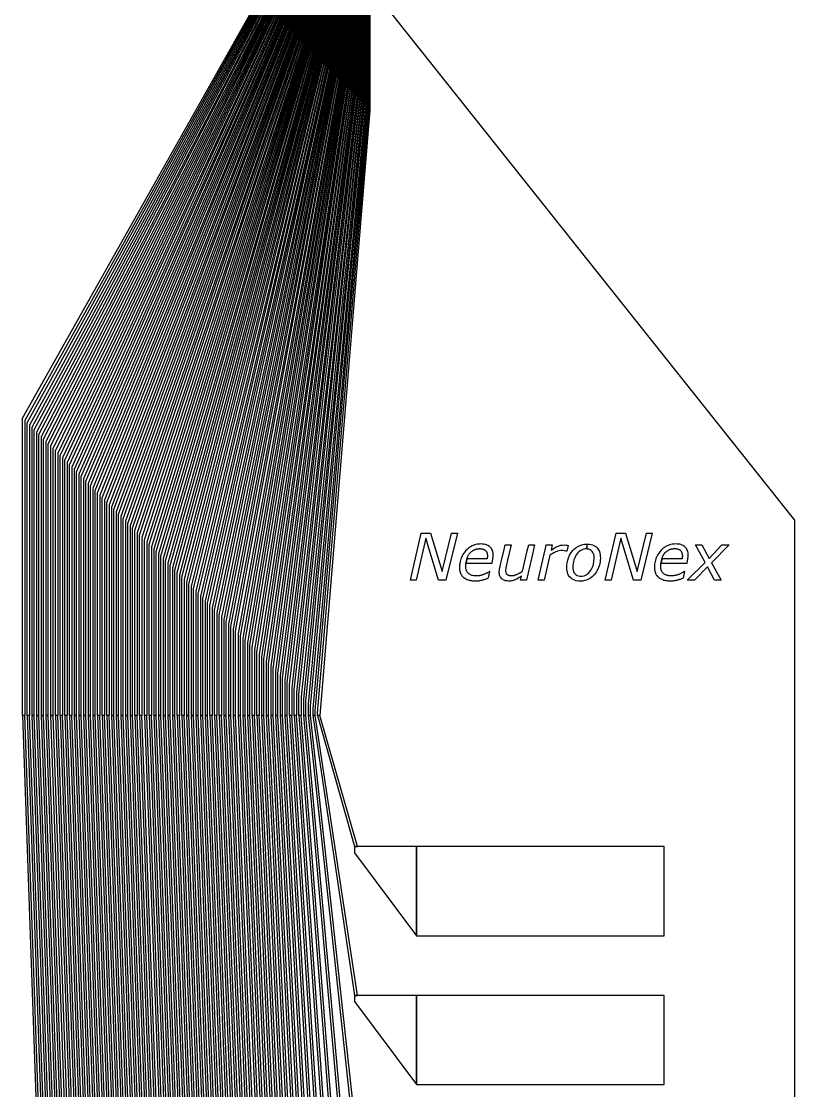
# Model space of a CAD drawing. Header units: inches. Extents: x 106592 to 209533, y 57057 to 74911.
# Drawn here: x 144406 to 144935, y 63372 to 64103 of the extents above; entities that cross this region are included whole.
import ezdxf

# ---------------------------------------------------------------- set-up
doc = ezdxf.new("R2010")
doc.units = ezdxf.units.IN
doc.header["$MEASUREMENT"] = 0
for name, color, linetype in [('metal', 221, 'Continuous'), ('nitride window', 40, 'Continuous'), ('profile', 140, 'Continuous')]:
    doc.layers.add(name, color=color, linetype=linetype)

msp = doc.modelspace()

# ---------------------------------------------------------------- linework, layer by layer
at = {"layer": 'metal'}
for points in [[(144408.72, 63628.41), (144407.12, 63628.41), (144407.12, 63831.61), (144568.22, 64118.14), (144568.82, 64118.14), (144568.82, 64117.54), (144408.72, 63830.01), (144408.72, 63628.41)], [(144411.92, 63628.41), (144410.32, 63628.41), (144410.32, 63678.41), (144410.32, 63828.41), (144569.42, 64116.94), (144569.42, 64118.14), (144570.02, 64118.14), (144570.02, 64116.34), (144411.92, 63826.81), (144411.92, 63628.41)], [(144571.22, 64118.14), (144570.62, 64118.14), (144570.62, 64115.74), (144413.52, 63825.21), (144413.52, 63628.41), (144415.12, 63628.41), (144415.12, 63823.61), (144571.22, 64115.14), (144571.22, 64118.14)], [(144572.42, 64118.14), (144571.82, 64118.14), (144571.82, 64114.54), (144416.72, 63822.01), (144416.72, 63628.41), (144418.32, 63628.41), (144418.32, 63820.41), (144572.42, 64113.94), (144572.42, 64118.14)], [(144573.62, 64118.14), (144573.02, 64118.14), (144573.02, 64113.34), (144419.92, 63818.81), (144419.92, 63628.41), (144421.52, 63628.41), (144421.52, 63817.21), (144573.62, 64112.74), (144573.62, 64118.14)], [(144574.82, 64118.14), (144574.22, 64118.14), (144574.22, 64112.14), (144423.12, 63815.61), (144423.12, 63628.41), (144424.72, 63628.41), (144424.72, 63814.01), (144574.82, 64111.54), (144574.82, 64118.14)], [(144576.02, 64118.14), (144575.42, 64118.14), (144575.42, 64110.94), (144426.32, 63812.41), (144426.32, 63628.41), (144427.92, 63628.41), (144427.92, 63810.81), (144576.02, 64110.34), (144576.02, 64118.14)], [(144431.12, 63628.41), (144429.52, 63628.41), (144429.52, 63809.21), (144576.62, 64109.74), (144576.62, 64118.14), (144577.22, 64118.14), (144577.22, 64109.14), (144431.12, 63807.61)], [(144434.32, 63628.41), (144432.72, 63628.41), (144432.72, 63806.01), (144577.82, 64108.54), (144577.82, 64118.14), (144578.42, 64118.14), (144578.42, 64107.94), (144434.32, 63804.41)], [(144437.52, 63628.41), (144435.92, 63628.41), (144435.92, 63802.81), (144579.02, 64107.34), (144579.02, 64118.14), (144579.62, 64118.14), (144579.62, 64106.74), (144437.52, 63801.21)], [(144440.72, 63628.41), (144439.12, 63628.41), (144439.12, 63678.41), (144439.12, 63799.61), (144580.22, 64106.14), (144580.22, 64118.14), (144580.82, 64118.14), (144580.82, 64105.54), (144440.72, 63798.01), (144440.72, 63628.41)], [(144582.02, 64118.14), (144581.42, 64118.14), (144581.42, 64104.94), (144442.32, 63796.41), (144442.32, 63628.41), (144443.92, 63628.41), (144443.92, 63794.81), (144582.02, 64104.34), (144582.02, 64118.14)], [(144583.22, 64118.14), (144582.62, 64118.14), (144582.62, 64103.74), (144445.52, 63793.21), (144445.52, 63628.41), (144447.12, 63628.41), (144447.12, 63791.61), (144583.22, 64103.14), (144583.22, 64118.14)], [(144584.42, 64118.14), (144583.82, 64118.14), (144583.82, 64102.54), (144448.72, 63790.01), (144448.72, 63628.41), (144450.32, 63628.41), (144450.32, 63788.41), (144584.42, 64101.94), (144584.42, 64118.14)], [(144585.62, 64118.14), (144585.02, 64118.14), (144585.02, 64101.34), (144451.92, 63786.81), (144451.92, 63628.41), (144453.52, 63628.41), (144453.52, 63785.21), (144585.62, 64100.74), (144585.62, 64118.14)], [(144586.82, 64118.14), (144586.22, 64118.14), (144586.22, 64100.14), (144455.12, 63783.61), (144455.12, 63628.41), (144456.72, 63628.41), (144456.72, 63782.01), (144586.82, 64099.54), (144586.82, 64118.14)], [(144459.92, 63628.41), (144458.32, 63628.41), (144458.32, 63780.41), (144587.42, 64098.94), (144587.42, 64118.14), (144588.02, 64118.14), (144588.02, 64098.34), (144459.92, 63778.81)], [(144463.12, 63628.41), (144461.52, 63628.41), (144461.52, 63777.21), (144588.62, 64097.74), (144588.62, 64118.14), (144589.22, 64118.14), (144589.22, 64097.14), (144463.12, 63775.61)], [(144466.32, 63628.41), (144464.72, 63628.41), (144464.72, 63678.41), (144464.72, 63774.01), (144589.82, 64096.54), (144589.82, 64118.14), (144590.42, 64118.14), (144590.42, 64095.94), (144466.32, 63772.41), (144466.32, 63628.41)], [(144591.62, 64118.14), (144591.02, 64118.14), (144591.02, 64095.34), (144467.92, 63770.81), (144467.92, 63628.41), (144469.52, 63628.41), (144469.52, 63769.21), (144591.62, 64094.74), (144591.62, 64118.14)], [(144592.82, 64118.14), (144592.22, 64118.14), (144592.22, 64094.14), (144471.12, 63767.61), (144471.12, 63628.41), (144472.72, 63628.41), (144472.72, 63766.01), (144592.82, 64093.54), (144592.82, 64118.14)], [(144594.02, 64118.14), (144593.42, 64118.14), (144593.42, 64092.94), (144474.32, 63764.41), (144474.32, 63628.41), (144475.92, 63628.41), (144475.92, 63762.81), (144594.02, 64092.34), (144594.02, 64118.14)], [(144595.22, 64118.14), (144594.62, 64118.14), (144594.62, 64091.74), (144477.52, 63761.21), (144477.52, 63628.41), (144479.12, 63628.41), (144479.12, 63759.61), (144595.22, 64091.14), (144595.22, 64118.14)], [(144596.42, 64118.14), (144595.82, 64118.14), (144595.82, 64090.54), (144480.72, 63758.01), (144480.72, 63628.41), (144482.32, 63628.41), (144482.32, 63756.41), (144596.42, 64089.94), (144596.42, 64118.14)], [(144485.52, 63628.41), (144483.92, 63628.41), (144483.92, 63754.81), (144597.02, 64089.34), (144597.02, 64118.14), (144597.62, 64118.14), (144597.62, 64088.74), (144485.52, 63753.21)], [(144488.72, 63628.41), (144487.12, 63628.41), (144487.12, 63751.61), (144598.22, 64088.14), (144598.22, 64118.14), (144598.82, 64118.14), (144598.82, 64087.54), (144488.72, 63750.01)], [(144491.92, 63628.41), (144490.32, 63628.41), (144490.32, 63748.41), (144599.42, 64086.94), (144599.42, 64118.14), (144600.02, 64118.14), (144600.02, 64086.34), (144491.92, 63746.81)], [(144495.12, 63628.41), (144493.52, 63628.41), (144493.52, 63678.41), (144493.52, 63745.21), (144600.62, 64085.74), (144600.62, 64118.14), (144601.22, 64118.14), (144601.22, 64085.14), (144495.12, 63743.61), (144495.12, 63628.41)], [(144602.42, 64118.14), (144601.82, 64118.14), (144601.82, 64084.54), (144496.72, 63742.01), (144496.72, 63628.41), (144498.32, 63628.41), (144498.32, 63740.41), (144602.42, 64083.94), (144602.42, 64118.14)], [(144603.62, 64118.14), (144603.02, 64118.14), (144603.02, 64083.34), (144499.92, 63738.81), (144499.92, 63628.41), (144501.52, 63628.41), (144501.52, 63737.21), (144603.62, 64082.74), (144603.62, 64118.14)], [(144604.82, 64118.14), (144604.22, 64118.14), (144604.22, 64082.14), (144503.12, 63735.61), (144503.12, 63628.41), (144504.72, 63628.41), (144504.72, 63734.01), (144604.82, 64081.54), (144604.82, 64118.14)], [(144606.02, 64118.14), (144605.42, 64118.14), (144605.42, 64080.94), (144506.32, 63732.41), (144506.32, 63628.41), (144507.92, 63628.41), (144507.92, 63730.81), (144606.02, 64080.34), (144606.02, 64118.14)], [(144607.22, 64118.14), (144606.62, 64118.14), (144606.62, 64079.74), (144509.52, 63729.21), (144509.52, 63628.41), (144511.12, 63628.41), (144511.12, 63727.61), (144607.22, 64079.14), (144607.22, 64118.14)], [(144514.32, 63628.41), (144512.72, 63628.41), (144512.72, 63726.01), (144607.82, 64078.54), (144607.82, 64118.14), (144608.42, 64118.14), (144608.42, 64077.94), (144514.32, 63724.41)], [(144517.52, 63628.41), (144515.92, 63628.41), (144515.92, 63722.81), (144609.02, 64077.34), (144609.02, 64118.14), (144609.62, 64118.14), (144609.62, 64076.74), (144517.52, 63721.21)], [(144610.82, 64118.14), (144610.22, 64118.14), (144610.22, 64076.14), (144519.12, 63719.61), (144519.12, 63628.41), (144520.72, 63628.41), (144520.72, 63718.01), (144610.82, 64075.54), (144610.82, 64118.14)], [(144612.02, 64118.14), (144611.42, 64118.14), (144611.42, 64074.94), (144522.32, 63716.41), (144522.32, 63628.41), (144523.92, 63628.41), (144523.92, 63714.81), (144612.02, 64074.34), (144612.02, 64118.14)], [(144613.22, 64118.14), (144612.62, 64118.14), (144612.62, 64073.74), (144525.52, 63713.21), (144525.52, 63628.41), (144527.12, 63628.41), (144527.12, 63711.61), (144613.22, 64073.14), (144613.22, 64118.14)], [(144614.42, 64118.14), (144613.82, 64118.14), (144613.82, 64072.54), (144528.72, 63710.01), (144528.72, 63628.41), (144530.32, 63628.41), (144530.32, 63708.41), (144614.42, 64071.94), (144614.42, 64118.14)], [(144615.62, 64118.14), (144615.02, 64118.14), (144615.02, 64071.34), (144531.92, 63706.81), (144531.92, 63628.41), (144533.52, 63628.41), (144533.52, 63705.21), (144615.62, 64070.74), (144615.62, 64118.14)], [(144536.72, 63628.41), (144535.12, 63628.41), (144535.12, 63703.61), (144616.22, 64070.14), (144616.22, 64118.14), (144616.82, 64118.14), (144616.82, 64069.54), (144536.72, 63702.01)], [(144539.92, 63628.41), (144538.32, 63628.41), (144538.32, 63700.41), (144617.42, 64068.94), (144617.42, 64118.14), (144618.02, 64118.14), (144618.02, 64068.34), (144539.92, 63698.81)], [(144543.12, 63628.41), (144541.52, 63628.41), (144541.52, 63697.21), (144618.62, 64067.74), (144618.62, 64118.14), (144619.22, 64118.14), (144619.22, 64067.14), (144543.12, 63695.61)], [(144544.72, 63628.41), (144546.32, 63628.41), (144546.32, 63692.41), (144620.42, 64065.94), (144620.42, 64118.14), (144619.82, 64118.14), (144619.82, 64066.54), (144544.72, 63694.01), (144544.72, 63628.41)], [(144621.62, 64118.14), (144621.02, 64118.14), (144621.02, 64065.34), (144547.92, 63690.81), (144547.92, 63628.41), (144549.52, 63628.41), (144549.52, 63689.21), (144621.62, 64064.74), (144621.62, 64118.14)], [(144622.82, 64118.14), (144622.22, 64118.14), (144622.22, 64064.14), (144551.12, 63687.61), (144551.12, 63628.41), (144552.72, 63628.41), (144552.72, 63686.01), (144622.82, 64063.54), (144622.82, 64118.14)], [(144624.02, 64118.14), (144623.42, 64118.14), (144623.42, 64062.94), (144554.32, 63684.41), (144554.32, 63628.41), (144555.92, 63628.41), (144555.92, 63682.81), (144624.02, 64062.34), (144624.02, 64118.14)], [(144625.22, 64118.14), (144624.62, 64118.14), (144624.62, 64061.74), (144557.52, 63681.21), (144557.52, 63628.41), (144559.12, 63628.41), (144559.12, 63679.61), (144625.22, 64061.14), (144625.22, 64118.14)], [(144626.42, 64118.14), (144625.82, 64118.14), (144625.82, 64060.54), (144560.72, 63678.01), (144560.72, 63628.41), (144562.32, 63628.41), (144562.32, 63676.41), (144626.42, 64059.94), (144626.42, 64118.14)], [(144565.52, 63628.41), (144563.92, 63628.41), (144563.92, 63674.81), (144627.02, 64059.34), (144627.02, 64118.14), (144627.62, 64118.14), (144627.62, 64058.74), (144565.52, 63673.21)], [(144568.72, 63628.41), (144567.12, 63628.41), (144567.12, 63671.61), (144628.22, 64058.14), (144628.22, 64118.14), (144628.82, 64118.14), (144628.82, 64057.54), (144568.72, 63670.01)], [(144570.32, 63628.41), (144571.92, 63628.41), (144571.92, 63666.81), (144630.02, 64056.34), (144630.02, 64118.14), (144629.42, 64118.14), (144629.42, 64056.94), (144570.32, 63668.41), (144570.32, 63628.41)], [(144631.22, 64118.14), (144630.62, 64118.14), (144630.62, 64055.74), (144573.52, 63665.21), (144573.52, 63628.41), (144575.12, 63628.41), (144575.12, 63663.61), (144631.22, 64055.14), (144631.22, 64118.14)], [(144632.42, 64118.14), (144631.82, 64118.14), (144631.82, 64054.54), (144576.72, 63662.01), (144576.72, 63628.41), (144578.32, 63628.41), (144578.32, 63660.41), (144632.42, 64053.94), (144632.42, 64118.14)], [(144633.62, 64118.14), (144633.02, 64118.14), (144633.02, 64053.34), (144579.92, 63658.81), (144579.92, 63628.41), (144581.52, 63628.41), (144581.52, 63657.21), (144633.62, 64052.74), (144633.62, 64118.14)], [(144634.82, 64118.14), (144634.22, 64118.14), (144634.22, 64052.14), (144583.12, 63655.61), (144583.12, 63628.41), (144584.72, 63628.41), (144584.72, 63654.01), (144634.82, 64051.54), (144634.82, 64118.14)], [(144636.02, 64118.14), (144635.42, 64118.14), (144635.42, 64050.94), (144586.32, 63652.41), (144586.32, 63628.41), (144587.92, 63628.41), (144587.92, 63650.81), (144636.02, 64050.34), (144636.02, 64118.14)], [(144591.12, 63628.41), (144589.52, 63628.41), (144589.52, 63649.21), (144636.62, 64049.74), (144636.62, 64118.14), (144637.22, 64118.14), (144637.22, 64049.14), (144591.12, 63647.61)], [(144594.32, 63628.41), (144592.72, 63628.41), (144592.72, 63646.01), (144637.82, 64048.54), (144637.82, 64118.14), (144638.42, 64118.14), (144638.42, 64047.94), (144594.32, 63644.41)], [(144597.52, 63628.41), (144595.92, 63628.41), (144595.92, 63642.81), (144639.02, 64047.34), (144639.02, 64118.14), (144639.62, 64118.14), (144639.62, 64046.74), (144597.52, 63641.21)], [(144599.12, 63628.41), (144600.72, 63628.41), (144600.72, 63638.01), (144640.82, 64045.54), (144640.82, 64118.14), (144640.22, 64118.14), (144640.22, 64046.14), (144599.12, 63639.61), (144599.12, 63628.41)], [(144642.02, 64118.14), (144641.42, 64118.14), (144641.42, 64044.94), (144602.32, 63636.41), (144602.32, 63628.41), (144603.92, 63628.41), (144603.92, 63634.81), (144642.02, 64044.34), (144642.02, 64118.14)], [(144605.52, 63628.41), (144607.12, 63628.41), (144607.12, 63631.61), (144643.22, 64043.14), (144643.22, 64118.14), (144642.62, 64118.14), (144642.62, 64043.74), (144605.52, 63633.21), (144605.52, 63628.41)], [(144610.32, 63628.41), (144608.72, 63628.41), (144608.72, 63630.01), (144643.82, 64042.54), (144643.82, 64118.14), (144644.42, 64118.14), (144644.42, 64041.94), (144610.32, 63628.41)], [(144672.09, 63720.89), (144679.48, 63752.88), (144685.89, 63752.88), (144693.76, 63726.75), (144700.14, 63752.87), (144704.18, 63752.87), (144696.4, 63720.89), (144691.36, 63720.89), (144682.67, 63749.5), (144676.1, 63720.87)], [(144805.28, 63720.92), (144812.68, 63752.92), (144819.08, 63752.92), (144826.95, 63726.79), (144833.34, 63752.91), (144837.38, 63752.91), (144829.6, 63720.92), (144824.56, 63720.92), (144815.86, 63749.54), (144809.29, 63720.91)], [(144710.14, 63732.52), (144727.94, 63732.53), (144728.22, 63733.82), (144728.48, 63735.34), (144728.69, 63737.07), (144728.72, 63738.1), (144728.63, 63739.28), (144728.35, 63740.64), (144727.81, 63741.85), (144727.48, 63742.41), (144727.12, 63742.9), (144726.66, 63743.39), (144726.12, 63743.85), (144725.56, 63744.26), (144725.21, 63744.49), (144724.63, 63744.75), (144723.69, 63745.11), (144722.92, 63745.29), (144722.06, 63745.44), (144721.1, 63745.52), (144720.15, 63745.56), (144719.24, 63745.52), (144718.55, 63745.45), (144717.74, 63745.35), (144716.83, 63745.15), (144715.95, 63744.9), (144715.1, 63744.59), (144714.28, 63744.24), (144713.28, 63743.71), (144712.54, 63743.22), (144711.7, 63742.6), (144710.87, 63741.87), (144710.07, 63741.05), (144709.34, 63740.22), (144708.57, 63739.24), (144708.02, 63738.37), (144707.52, 63737.49), (144707.04, 63736.44), (144706.63, 63735.48), (144706.31, 63734.48), (144706.07, 63733.52), (144705.9, 63732.56), (144705.79, 63731.83), (144705.72, 63731.06), (144705.67, 63730.26), (144705.66, 63729.8), (144705.66, 63729.21), (144705.69, 63728.58), (144705.75, 63727.92), (144705.83, 63727.43), (144705.93, 63726.89), (144706.08, 63726.36), (144706.32, 63725.67), (144706.63, 63725.01), (144706.92, 63724.48), (144707.18, 63724.09), (144707.31, 63723.89), (144707.8, 63723.33), (144708.16, 63722.98), (144708.58, 63722.61), (144709.2, 63722.14), (144709.94, 63721.71), (144710.62, 63721.38), (144711, 63721.22), (144711.75, 63720.97), (144711.95, 63720.9), (144712.62, 63720.73), (144713.1, 63720.6), (144713.82, 63720.5), (144714.47, 63720.43), (144715.17, 63720.35), (144715.67, 63720.35), (144716.12, 63720.34), (144716.59, 63720.32), (144717.08, 63720.33), (144717.71, 63720.36), (144718.27, 63720.4), (144718.86, 63720.48), (144719.34, 63720.55), (144719.87, 63720.66), (144720.44, 63720.77), (144720.91, 63720.89), (144721.33, 63720.98), (144721.76, 63721.08), (144722.2, 63721.21), (144722.64, 63721.35), (144723.05, 63721.47), (144723.43, 63721.6), (144724.04, 63721.84), (144724.61, 63722.03), (144725.54, 63722.37), (144726.41, 63726.71), (144726.17, 63726.71), (144725.7, 63726.41), (144725.1, 63726.05), (144724.49, 63725.72), (144724.09, 63725.53), (144723.62, 63725.31), (144723.18, 63725.11), (144722.74, 63724.93), (144722.33, 63724.77), (144721.87, 63724.6), (144721.41, 63724.45), (144721.06, 63724.33), (144720.65, 63724.21), (144720.14, 63724.08), (144719.61, 63723.97), (144719.24, 63723.89), (144718.77, 63723.82), (144718.26, 63723.77), (144717.83, 63723.73), (144717.26, 63723.7), (144716.73, 63723.71), (144716.3, 63723.73), (144715.88, 63723.76), (144715.35, 63723.82), (144714.83, 63723.92), (144714.48, 63724), (144714.01, 63724.14), (144713.54, 63724.31), (144713.16, 63724.48), (144712.84, 63724.65), (144712.5, 63724.86), (144712.14, 63725.11), (144711.86, 63725.35), (144711.55, 63725.64), (144711.41, 63725.79), (144711.18, 63726.07), (144710.96, 63726.37), (144710.69, 63726.8), (144710.61, 63726.93), (144710.46, 63727.25), (144710.36, 63727.52), (144710.27, 63727.8), (144710.16, 63728.06), (144710.04, 63728.64), (144709.94, 63729.44), (144709.92, 63730.18), (144709.91, 63730.9), (144709.99, 63731.68), (144710.09, 63732.3), (144710.12, 63732.48), (144710.13, 63732.52), (144710.72, 63735.5), (144710.81, 63735.78), (144710.91, 63736.1), (144711.02, 63736.41), (144711.19, 63736.85), (144711.34, 63737.16), (144711.5, 63737.5), (144711.65, 63737.79), (144711.83, 63738.08), (144711.94, 63738.27), (144712.08, 63738.47), (144712.34, 63738.84), (144712.46, 63738.99), (144712.72, 63739.29), (144712.86, 63739.47), (144713.24, 63739.84), (144713.42, 63740.02), (144713.7, 63740.26), (144713.95, 63740.48), (144714.21, 63740.67), (144714.51, 63740.89), (144714.71, 63741.02), (144714.97, 63741.17), (144715.16, 63741.29), (144715.3, 63741.37), (144715.56, 63741.5), (144715.8, 63741.61), (144716.02, 63741.71), (144716.27, 63741.8), (144716.5, 63741.9), (144716.71, 63741.96), (144717, 63742.05), (144717.2, 63742.1), (144717.54, 63742.18), (144717.74, 63742.21), (144717.94, 63742.26), (144718.21, 63742.29), (144718.51, 63742.33), (144718.68, 63742.34), (144719.02, 63742.35), (144719.37, 63742.37), (144719.55, 63742.37), (144719.73, 63742.37), (144720, 63742.36), (144720.2, 63742.34), (144720.41, 63742.32), (144720.59, 63742.3), (144720.74, 63742.28), (144720.98, 63742.24), (144721.27, 63742.19), (144721.5, 63742.13), (144721.77, 63742.06), (144721.86, 63742.03), (144721.99, 63741.98), (144722.14, 63741.92), (144722.28, 63741.87), (144722.41, 63741.81), (144722.54, 63741.74), (144722.66, 63741.68), (144722.73, 63741.64), (144722.84, 63741.57), (144722.95, 63741.5), (144723.05, 63741.43), (144723.14, 63741.37), (144723.22, 63741.29), (144723.32, 63741.2), (144723.45, 63741.09), (144723.54, 63740.98), (144723.64, 63740.87), (144723.83, 63740.63), (144723.99, 63740.39), (144724.13, 63740.15), (144724.25, 63739.92), (144724.34, 63739.68), (144724.4, 63739.55), (144724.48, 63739.28), (144724.54, 63739.07), (144724.59, 63738.81), (144724.64, 63738.58), (144724.69, 63738.13), (144724.7, 63737.84), (144724.71, 63737.51), (144724.71, 63737.09), (144724.69, 63736.8), (144724.67, 63736.52), (144724.64, 63736.23), (144724.6, 63735.96), (144724.56, 63735.68), (144724.52, 63735.5), (144710.82, 63735.5), (144710.74, 63735.5)], [(144736.78, 63744.89), (144740.85, 63744.89), (144738.46, 63734.6), (144737.67, 63731.22), (144737.46, 63730.27), (144737.35, 63729.56), (144737.24, 63728.91), (144737.13, 63727.86), (144737.15, 63726.97), (144737.29, 63726.14), (144737.53, 63725.55), (144737.87, 63725.05), (144738.15, 63724.75), (144738.32, 63724.62), (144738.54, 63724.49), (144738.71, 63724.38), (144738.95, 63724.27), (144739.25, 63724.17), (144739.55, 63724.09), (144739.75, 63724.04), (144739.99, 63724.01), (144740.3, 63723.97), (144740.54, 63723.95), (144740.82, 63723.94), (144741.09, 63723.93), (144741.39, 63723.93), (144741.63, 63723.94), (144741.96, 63723.97), (144742.23, 63724), (144742.53, 63724.05), (144742.9, 63724.13), (144743.19, 63724.21), (144743.44, 63724.27), (144743.73, 63724.37), (144744.02, 63724.47), (144744.4, 63724.62), (144744.78, 63724.78), (144745.23, 63724.98), (144745.65, 63725.18), (144745.98, 63725.34), (144746.28, 63725.49), (144746.49, 63725.61), (144746.72, 63725.74), (144747, 63725.88), (144747.3, 63726.06), (144747.51, 63726.18), (144747.73, 63726.31), (144747.94, 63726.44), (144748.24, 63726.63), (144748.44, 63726.77), (144748.59, 63726.85), (144748.71, 63726.95), (144748.76, 63726.98), (144750.1, 63732.81), (144751.97, 63740.82), (144752.91, 63744.88), (144756.99, 63744.89), (144755.54, 63738.66), (144754.36, 63733.58), (144753.73, 63730.89), (144751.41, 63720.88), (144747.32, 63720.89), (144747.95, 63723.53), (144747.37, 63723.15), (144746.5, 63722.59), (144745.57, 63722.06), (144744.75, 63721.62), (144743.98, 63721.24), (144743.19, 63720.92), (144742.34, 63720.61), (144741.71, 63720.46), (144741.13, 63720.34), (144740.47, 63720.26), (144739.68, 63720.21), (144739.03, 63720.22), (144738.33, 63720.28), (144737.76, 63720.34), (144737.07, 63720.46), (144736.65, 63720.6), (144736.1, 63720.8), (144735.58, 63721.05), (144735.24, 63721.26), (144734.9, 63721.47), (144734.55, 63721.75), (144734.22, 63722.08), (144733.81, 63722.6), (144733.5, 63723.09), (144733.23, 63723.68), (144733.02, 63724.3), (144732.88, 63725), (144732.81, 63725.61), (144732.79, 63726.25), (144732.8, 63726.85), (144732.88, 63727.7), (144733.06, 63728.74), (144733.15, 63729.33), (144733.33, 63730.04), (144733.68, 63731.57), (144734.32, 63734.34), (144736.06, 63741.87), (144736.77, 63744.88), (144736.77, 63744.89)], [(144764.92, 63744.9), (144769.03, 63744.87), (144768.22, 63741.32), (144769.34, 63742.1), (144770.61, 63742.9), (144772.03, 63743.64), (144773.48, 63744.24), (144774.91, 63744.66), (144776.09, 63744.83), (144777.24, 63744.88), (144778.36, 63744.84), (144779.26, 63744.71), (144779.87, 63744.61), (144778.93, 63740.57), (144778.65, 63740.59), (144778.08, 63740.75), (144777.05, 63740.92), (144775.98, 63741.01), (144774.98, 63741.04), (144773.86, 63740.89), (144772.66, 63740.64), (144771.02, 63740.02), (144770, 63739.48), (144768.95, 63738.91), (144768.04, 63738.3), (144767.42, 63737.9), (144763.53, 63720.88), (144759.4, 63720.89), (144762.59, 63734.77), (144764.36, 63742.48)], [(144792.8, 63745.54), (144794.31, 63745.47), (144795.64, 63745.25), (144796.63, 63744.97), (144797.69, 63744.52), (144798.98, 63743.65), (144799.77, 63742.84), (144800.66, 63741.67), (144801.28, 63740.32), (144801.57, 63739.3), (144801.79, 63738.18), (144801.86, 63737.13), (144801.88, 63735.87), (144801.81, 63734.31), (144801.67, 63733.32), (144801.45, 63732.18), (144801.22, 63731.17), (144801.06, 63730.64), (144800.7, 63729.59), (144800.37, 63728.78), (144800.03, 63728.02), (144799.51, 63727.08), (144799.25, 63726.64), (144798.51, 63725.54), (144797.64, 63724.49), (144796.56, 63723.38), (144795.18, 63722.3), (144793.81, 63721.52), (144792.34, 63720.89), (144791.05, 63720.54), (144789.71, 63720.27), (144788.05, 63720.2), (144786.97, 63720.26), (144785.31, 63720.46), (144784.23, 63720.79), (144783.29, 63721.19), (144782.43, 63721.73), (144781.66, 63722.35), (144780.83, 63723.15), (144780.19, 63724.11), (144779.73, 63725.09), (144779.39, 63725.98), (144779.11, 63727.19), (144778.98, 63728.45), (144778.92, 63729.87), (144778.98, 63730.85), (144779.13, 63732.61), (144779.56, 63734.44), (144780.11, 63736.16), (144780.9, 63738.02), (144782.03, 63739.8), (144783.08, 63741.22), (144784.17, 63742.3), (144785.41, 63743.26), (144786.85, 63744.12), (144788.47, 63744.79), (144789.96, 63745.24), (144791.14, 63745.44), (144792.03, 63745.52), (144792.72, 63745.55), (144792.68, 63742.14), (144791.72, 63742.14), (144790.68, 63742.02), (144789.9, 63741.82), (144788.97, 63741.43), (144788.01, 63740.83), (144787.07, 63740.11), (144786.24, 63739.19), (144785.39, 63738.05), (144784.93, 63737.24), (144784.38, 63736.07), (144783.82, 63734.71), (144783.53, 63733.44), (144783.33, 63732.19), (144783.17, 63730.85), (144783.16, 63728.98), (144783.3, 63727.57), (144783.85, 63726.11), (144784.44, 63725.3), (144785.15, 63724.61), (144786.01, 63724.1), (144786.95, 63723.75), (144788.16, 63723.58), (144789.46, 63723.6), (144790.92, 63723.9), (144792.15, 63724.44), (144793.53, 63725.35), (144795.04, 63727.03), (144795.85, 63728.36), (144796.49, 63729.79), (144797.13, 63731.61), (144797.5, 63733.78), (144797.55, 63735.44), (144797.58, 63737.06), (144797.33, 63738.47), (144796.79, 63739.73), (144796.27, 63740.54), (144795.71, 63741.09), (144795, 63741.56), (144793.95, 63741.97), (144793.06, 63742.12), (144792.74, 63742.14)], [(144843.34, 63732.56), (144861.14, 63732.56), (144861.41, 63733.86), (144861.68, 63735.37), (144861.89, 63737.1), (144861.92, 63738.14), (144861.82, 63739.31), (144861.55, 63740.67), (144861.01, 63741.89), (144860.68, 63742.44), (144860.32, 63742.93), (144859.86, 63743.42), (144859.31, 63743.89), (144858.76, 63744.3), (144858.4, 63744.52), (144857.82, 63744.78), (144856.88, 63745.14), (144856.12, 63745.33), (144855.26, 63745.47), (144854.29, 63745.55), (144853.34, 63745.59), (144852.43, 63745.55), (144851.74, 63745.48), (144850.94, 63745.38), (144850.03, 63745.18), (144849.14, 63744.93), (144848.3, 63744.63), (144847.48, 63744.27), (144846.47, 63743.74), (144845.73, 63743.25), (144844.9, 63742.63), (144844.07, 63741.91), (144843.26, 63741.09), (144842.54, 63740.26), (144841.77, 63739.28), (144841.21, 63738.41), (144840.71, 63737.52), (144840.24, 63736.48), (144839.83, 63735.51), (144839.51, 63734.52), (144839.27, 63733.55), (144839.1, 63732.59), (144838.99, 63731.87), (144838.91, 63731.1), (144838.86, 63730.29), (144838.86, 63729.83), (144838.86, 63729.24), (144838.88, 63728.61), (144838.95, 63727.95), (144839.03, 63727.46), (144839.13, 63726.92), (144839.27, 63726.39), (144839.52, 63725.7), (144839.83, 63725.04), (144840.12, 63724.51), (144840.38, 63724.13), (144840.51, 63723.92), (144840.99, 63723.36), (144841.35, 63723.01), (144841.77, 63722.64), (144842.4, 63722.17), (144843.14, 63721.75), (144843.81, 63721.41), (144844.2, 63721.25), (144844.94, 63721), (144845.14, 63720.94), (144845.82, 63720.76), (144846.29, 63720.63), (144847.01, 63720.53), (144847.66, 63720.46), (144848.37, 63720.38), (144848.86, 63720.39), (144849.32, 63720.38), (144849.79, 63720.36), (144850.27, 63720.37), (144850.9, 63720.4), (144851.47, 63720.43), (144852.05, 63720.51), (144852.54, 63720.59), (144853.07, 63720.7), (144853.64, 63720.81), (144854.1, 63720.92), (144854.53, 63721.01), (144854.95, 63721.11), (144855.39, 63721.25), (144855.84, 63721.38), (144856.25, 63721.51), (144856.63, 63721.63), (144857.23, 63721.87), (144857.81, 63722.06), (144858.74, 63722.4), (144859.61, 63726.74), (144859.37, 63726.74), (144858.9, 63726.44), (144858.3, 63726.09), (144857.69, 63725.75), (144857.29, 63725.56), (144856.82, 63725.34), (144856.37, 63725.15), (144855.94, 63724.97), (144855.53, 63724.81), (144855.06, 63724.64), (144854.6, 63724.48), (144854.26, 63724.37), (144853.85, 63724.25), (144853.33, 63724.11), (144852.81, 63724), (144852.43, 63723.93), (144851.96, 63723.86), (144851.46, 63723.8), (144851.03, 63723.76), (144850.46, 63723.74), (144849.92, 63723.75), (144849.5, 63723.76), (144849.07, 63723.8), (144848.55, 63723.85), (144848.03, 63723.95), (144847.67, 63724.04), (144847.21, 63724.17), (144846.74, 63724.34), (144846.36, 63724.52), (144846.03, 63724.68), (144845.69, 63724.89), (144845.33, 63725.14), (144845.06, 63725.38), (144844.75, 63725.68), (144844.6, 63725.83), (144844.38, 63726.11), (144844.15, 63726.41), (144843.89, 63726.83), (144843.81, 63726.97), (144843.65, 63727.29), (144843.55, 63727.55), (144843.46, 63727.83), (144843.36, 63728.1), (144843.23, 63728.67), (144843.13, 63729.47), (144843.12, 63730.21), (144843.11, 63730.94), (144843.19, 63731.72), (144843.29, 63732.34), (144843.32, 63732.51), (144843.33, 63732.56), (144843.92, 63735.53), (144844.01, 63735.82), (144844.1, 63736.13), (144844.22, 63736.44), (144844.39, 63736.88), (144844.54, 63737.2), (144844.7, 63737.54), (144844.85, 63737.82), (144845.02, 63738.11), (144845.13, 63738.31), (144845.28, 63738.51), (144845.53, 63738.88), (144845.65, 63739.02), (144845.92, 63739.33), (144846.05, 63739.51), (144846.44, 63739.88), (144846.61, 63740.06), (144846.89, 63740.3), (144847.14, 63740.51), (144847.4, 63740.7), (144847.71, 63740.92), (144847.91, 63741.05), (144848.16, 63741.21), (144848.35, 63741.33), (144848.49, 63741.4), (144848.75, 63741.53), (144849, 63741.65), (144849.21, 63741.74), (144849.47, 63741.84), (144849.69, 63741.93), (144849.9, 63741.99), (144850.2, 63742.08), (144850.4, 63742.14), (144850.74, 63742.21), (144850.94, 63742.25), (144851.14, 63742.29), (144851.4, 63742.32), (144851.71, 63742.36), (144851.87, 63742.37), (144852.22, 63742.39), (144852.56, 63742.4), (144852.75, 63742.4), (144852.93, 63742.4), (144853.19, 63742.39), (144853.39, 63742.37), (144853.61, 63742.35), (144853.79, 63742.34), (144853.94, 63742.32), (144854.17, 63742.27), (144854.46, 63742.22), (144854.7, 63742.16), (144854.97, 63742.09), (144855.06, 63742.06), (144855.19, 63742.01), (144855.34, 63741.96), (144855.47, 63741.91), (144855.6, 63741.84), (144855.73, 63741.77), (144855.86, 63741.72), (144855.93, 63741.68), (144856.03, 63741.61), (144856.14, 63741.53), (144856.25, 63741.46), (144856.33, 63741.4), (144856.41, 63741.33), (144856.52, 63741.24), (144856.64, 63741.12), (144856.74, 63741.01), (144856.84, 63740.9), (144857.03, 63740.66), (144857.19, 63740.43), (144857.32, 63740.19), (144857.44, 63739.96), (144857.53, 63739.71), (144857.6, 63739.58), (144857.67, 63739.31), (144857.73, 63739.1), (144857.79, 63738.84), (144857.83, 63738.61), (144857.89, 63738.16), (144857.9, 63737.88), (144857.91, 63737.54), (144857.9, 63737.12), (144857.88, 63736.83), (144857.87, 63736.55), (144857.83, 63736.27), (144857.79, 63735.99), (144857.75, 63735.71), (144857.71, 63735.53), (144844.02, 63735.53), (144843.93, 63735.53)], [(144866.89, 63744.89), (144871.32, 63744.88), (144876.15, 63735.74), (144884.9, 63744.87), (144889.79, 63744.87), (144877.76, 63732.78), (144884.35, 63720.88), (144879.85, 63720.88), (144875.04, 63730.05), (144866.25, 63720.88), (144861.31, 63720.86), (144873.43, 63732.99)], [(144408.72, 63628.41), (144407.12, 63628.41), (144633.86, 57137.68), (144635.98, 57137.68)], [(144411.92, 63628.41), (144410.32, 63628.41), (144633.86, 57239.29), (144635.98, 57239.29)], [(144415.12, 63628.41), (144413.52, 63628.41), (144633.86, 57340.89), (144635.98, 57340.89)], [(144633.86, 57442.5), (144635.98, 57442.5), (144418.32, 63628.41), (144416.72, 63628.41)], [(144421.52, 63628.41), (144419.92, 63628.41), (144633.86, 57544.1), (144635.98, 57544.1)], [(144633.86, 57645.7), (144635.98, 57645.7), (144424.72, 63628.41), (144423.12, 63628.41)], [(144633.86, 57747.31), (144635.98, 57747.31), (144427.92, 63628.41), (144426.32, 63628.41)], [(144431.12, 63628.41), (144429.52, 63628.41), (144633.86, 57848.91), (144635.98, 57848.91)], [(144434.32, 63628.41), (144432.72, 63628.41), (144633.86, 57950.52), (144635.98, 57950.52)], [(144437.52, 63628.41), (144435.92, 63628.41), (144633.86, 58052.12), (144635.98, 58052.12)], [(144440.72, 63628.41), (144439.12, 63628.41), (144633.86, 58153.72), (144635.98, 58153.72)], [(144633.86, 58255.33), (144635.98, 58255.33), (144443.92, 63628.41), (144442.32, 63628.41)], [(144447.12, 63628.41), (144445.52, 63628.41), (144633.86, 58356.93), (144635.98, 58356.93)], [(144633.86, 58458.54), (144635.98, 58458.54), (144450.32, 63628.41), (144448.72, 63628.41)], [(144633.86, 58560.14), (144635.98, 58560.14), (144453.52, 63628.41), (144451.92, 63628.41)], [(144456.72, 63628.41), (144455.12, 63628.41), (144633.86, 58661.74), (144635.98, 58661.74)], [(144459.92, 63628.41), (144458.32, 63628.41), (144633.86, 58763.35), (144635.98, 58763.35)], [(144463.12, 63628.41), (144461.52, 63628.41), (144633.86, 58864.95), (144635.98, 58864.95)], [(144466.32, 63628.41), (144464.72, 63628.41), (144633.86, 58966.56), (144635.98, 58966.56)], [(144633.86, 59068.16), (144635.98, 59068.16), (144469.52, 63628.41), (144467.92, 63628.41)], [(144472.72, 63628.41), (144471.12, 63628.41), (144633.86, 59169.76), (144635.98, 59169.76)], [(144633.86, 59271.37), (144635.98, 59271.37), (144475.92, 63628.41), (144474.32, 63628.41)], [(144633.86, 59372.97), (144635.98, 59372.97), (144479.12, 63628.41), (144477.52, 63628.41)], [(144482.32, 63628.41), (144480.72, 63628.41), (144633.86, 59474.58), (144635.98, 59474.58)], [(144485.52, 63628.41), (144483.92, 63628.41), (144633.86, 59576.18), (144635.98, 59576.18)], [(144488.72, 63628.41), (144487.12, 63628.41), (144633.86, 59677.78), (144635.98, 59677.78)], [(144491.92, 63628.41), (144490.32, 63628.41), (144633.86, 59779.39), (144635.98, 59779.39)], [(144633.86, 59880.99), (144635.98, 59880.99), (144495.12, 63628.41), (144493.52, 63628.41)], [(144498.32, 63628.41), (144496.72, 63628.41), (144633.86, 59982.6), (144635.98, 59982.6)], [(144633.86, 60084.2), (144635.98, 60084.2), (144501.52, 63628.41), (144499.92, 63628.41)], [(144633.86, 60185.8), (144635.98, 60185.8), (144504.72, 63628.41), (144503.12, 63628.41)], [(144507.92, 63628.41), (144506.32, 63628.41), (144633.86, 60287.41), (144635.98, 60287.41)], [(144511.12, 63628.41), (144509.52, 63628.41), (144633.86, 60389.01), (144635.98, 60389.01)], [(144514.32, 63628.41), (144512.72, 63628.41), (144633.86, 60490.62), (144635.98, 60490.62)], [(144517.52, 63628.41), (144515.92, 63628.41), (144633.86, 60592.22), (144635.98, 60592.22)], [(144633.86, 60693.82), (144635.98, 60693.82), (144520.72, 63628.41), (144519.12, 63628.41)], [(144523.92, 63628.41), (144522.32, 63628.41), (144633.86, 60795.43), (144635.98, 60795.43)], [(144633.86, 60897.03), (144635.98, 60897.03), (144527.12, 63628.41), (144525.52, 63628.41)], [(144633.86, 60998.64), (144635.98, 60998.64), (144530.32, 63628.41), (144528.72, 63628.41)], [(144533.52, 63628.41), (144531.92, 63628.41), (144633.86, 61100.24), (144635.98, 61100.24)], [(144536.72, 63628.41), (144535.12, 63628.41), (144633.86, 61201.84), (144635.98, 61201.84)], [(144539.92, 63628.41), (144538.32, 63628.41), (144633.86, 61303.45), (144635.98, 61303.45)], [(144543.12, 63628.41), (144541.52, 63628.41), (144633.86, 61405.05), (144635.98, 61405.05)], [(144633.86, 61506.66), (144635.98, 61506.66), (144546.32, 63628.41), (144544.72, 63628.41)], [(144549.52, 63628.41), (144547.92, 63628.41), (144633.86, 61608.26), (144635.98, 61608.26)], [(144633.86, 61709.86), (144635.98, 61709.86), (144552.72, 63628.41), (144551.12, 63628.41)], [(144633.86, 61811.47), (144635.98, 61811.47), (144555.92, 63628.41), (144554.32, 63628.41)], [(144559.12, 63628.41), (144557.52, 63628.41), (144633.86, 61913.07), (144635.98, 61913.07)], [(144562.32, 63628.41), (144560.72, 63628.41), (144633.86, 62014.68), (144635.98, 62014.68)], [(144565.52, 63628.41), (144563.92, 63628.41), (144633.86, 62116.28), (144635.98, 62116.28)], [(144568.72, 63628.41), (144567.12, 63628.41), (144633.86, 62217.88), (144635.98, 62217.88)], [(144633.86, 62319.49), (144635.98, 62319.49), (144571.92, 63628.41), (144570.32, 63628.41)], [(144575.12, 63628.41), (144573.52, 63628.41), (144633.86, 62421.09), (144635.98, 62421.09)], [(144633.86, 62522.7), (144635.98, 62522.7), (144578.32, 63628.41), (144576.72, 63628.41)], [(144633.86, 62624.3), (144635.98, 62624.3), (144581.52, 63628.41), (144579.92, 63628.41)], [(144584.72, 63628.41), (144583.12, 63628.41), (144633.86, 62725.9), (144635.98, 62725.9)], [(144587.92, 63628.41), (144586.32, 63628.41), (144633.86, 62827.51), (144635.98, 62827.51)], [(144591.12, 63628.41), (144589.52, 63628.41), (144633.86, 62929.11), (144635.98, 62929.11)], [(144594.32, 63628.41), (144592.72, 63628.41), (144633.86, 63030.72), (144635.98, 63030.72)], [(144633.86, 63132.32), (144635.98, 63132.32), (144597.52, 63628.41), (144595.92, 63628.41)], [(144600.72, 63628.41), (144599.12, 63628.41), (144633.86, 63233.92), (144635.98, 63233.92)], [(144633.86, 63335.53), (144635.98, 63335.53), (144603.92, 63628.41), (144602.32, 63628.41)], [(144633.86, 63437.13), (144635.98, 63437.13), (144607.12, 63628.41), (144605.52, 63628.41)], [(144610.32, 63628.41), (144608.72, 63628.41), (144633.86, 63538.74), (144635.98, 63538.74)], [(144676.19, 63477.77), (144676.19, 63538.74), (144633.86, 63538.74), (144633.86, 63534.5), (144676.19, 63477.77)], [(144845.53, 63538.74), (144676.19, 63538.74), (144676.19, 63477.77), (144845.53, 63477.77)], [(144676.19, 63376.17), (144676.19, 63437.13), (144633.86, 63437.13), (144633.86, 63432.9), (144676.19, 63376.17)], [(144845.53, 63437.13), (144676.19, 63437.13), (144676.19, 63376.17), (144845.53, 63376.17)]]:
    msp.add_lwpolyline(points, close=True, dxfattribs=at)
at = {"layer": 'nitride window'}
for points in [[(144845.53, 63538.74), (144676.19, 63538.74), (144676.19, 63477.77), (144845.53, 63477.77)], [(144845.53, 63437.13), (144676.19, 63437.13), (144676.19, 63376.17), (144845.53, 63376.17)]]:
    msp.add_lwpolyline(points, close=True, dxfattribs=at)
at = {"layer": 'profile'}
msp.add_lwpolyline([(143878.03, 63761.94), (144161.32, 64118.14), (144651.32, 64118.14), (144934.61, 63761.94), (144934.61, 57076.72), (144914.61, 57056.72), (143898.03, 57056.72), (143878.03, 57076.72)], close=True, dxfattribs=at)

doc.saveas('drawing.dxf')
